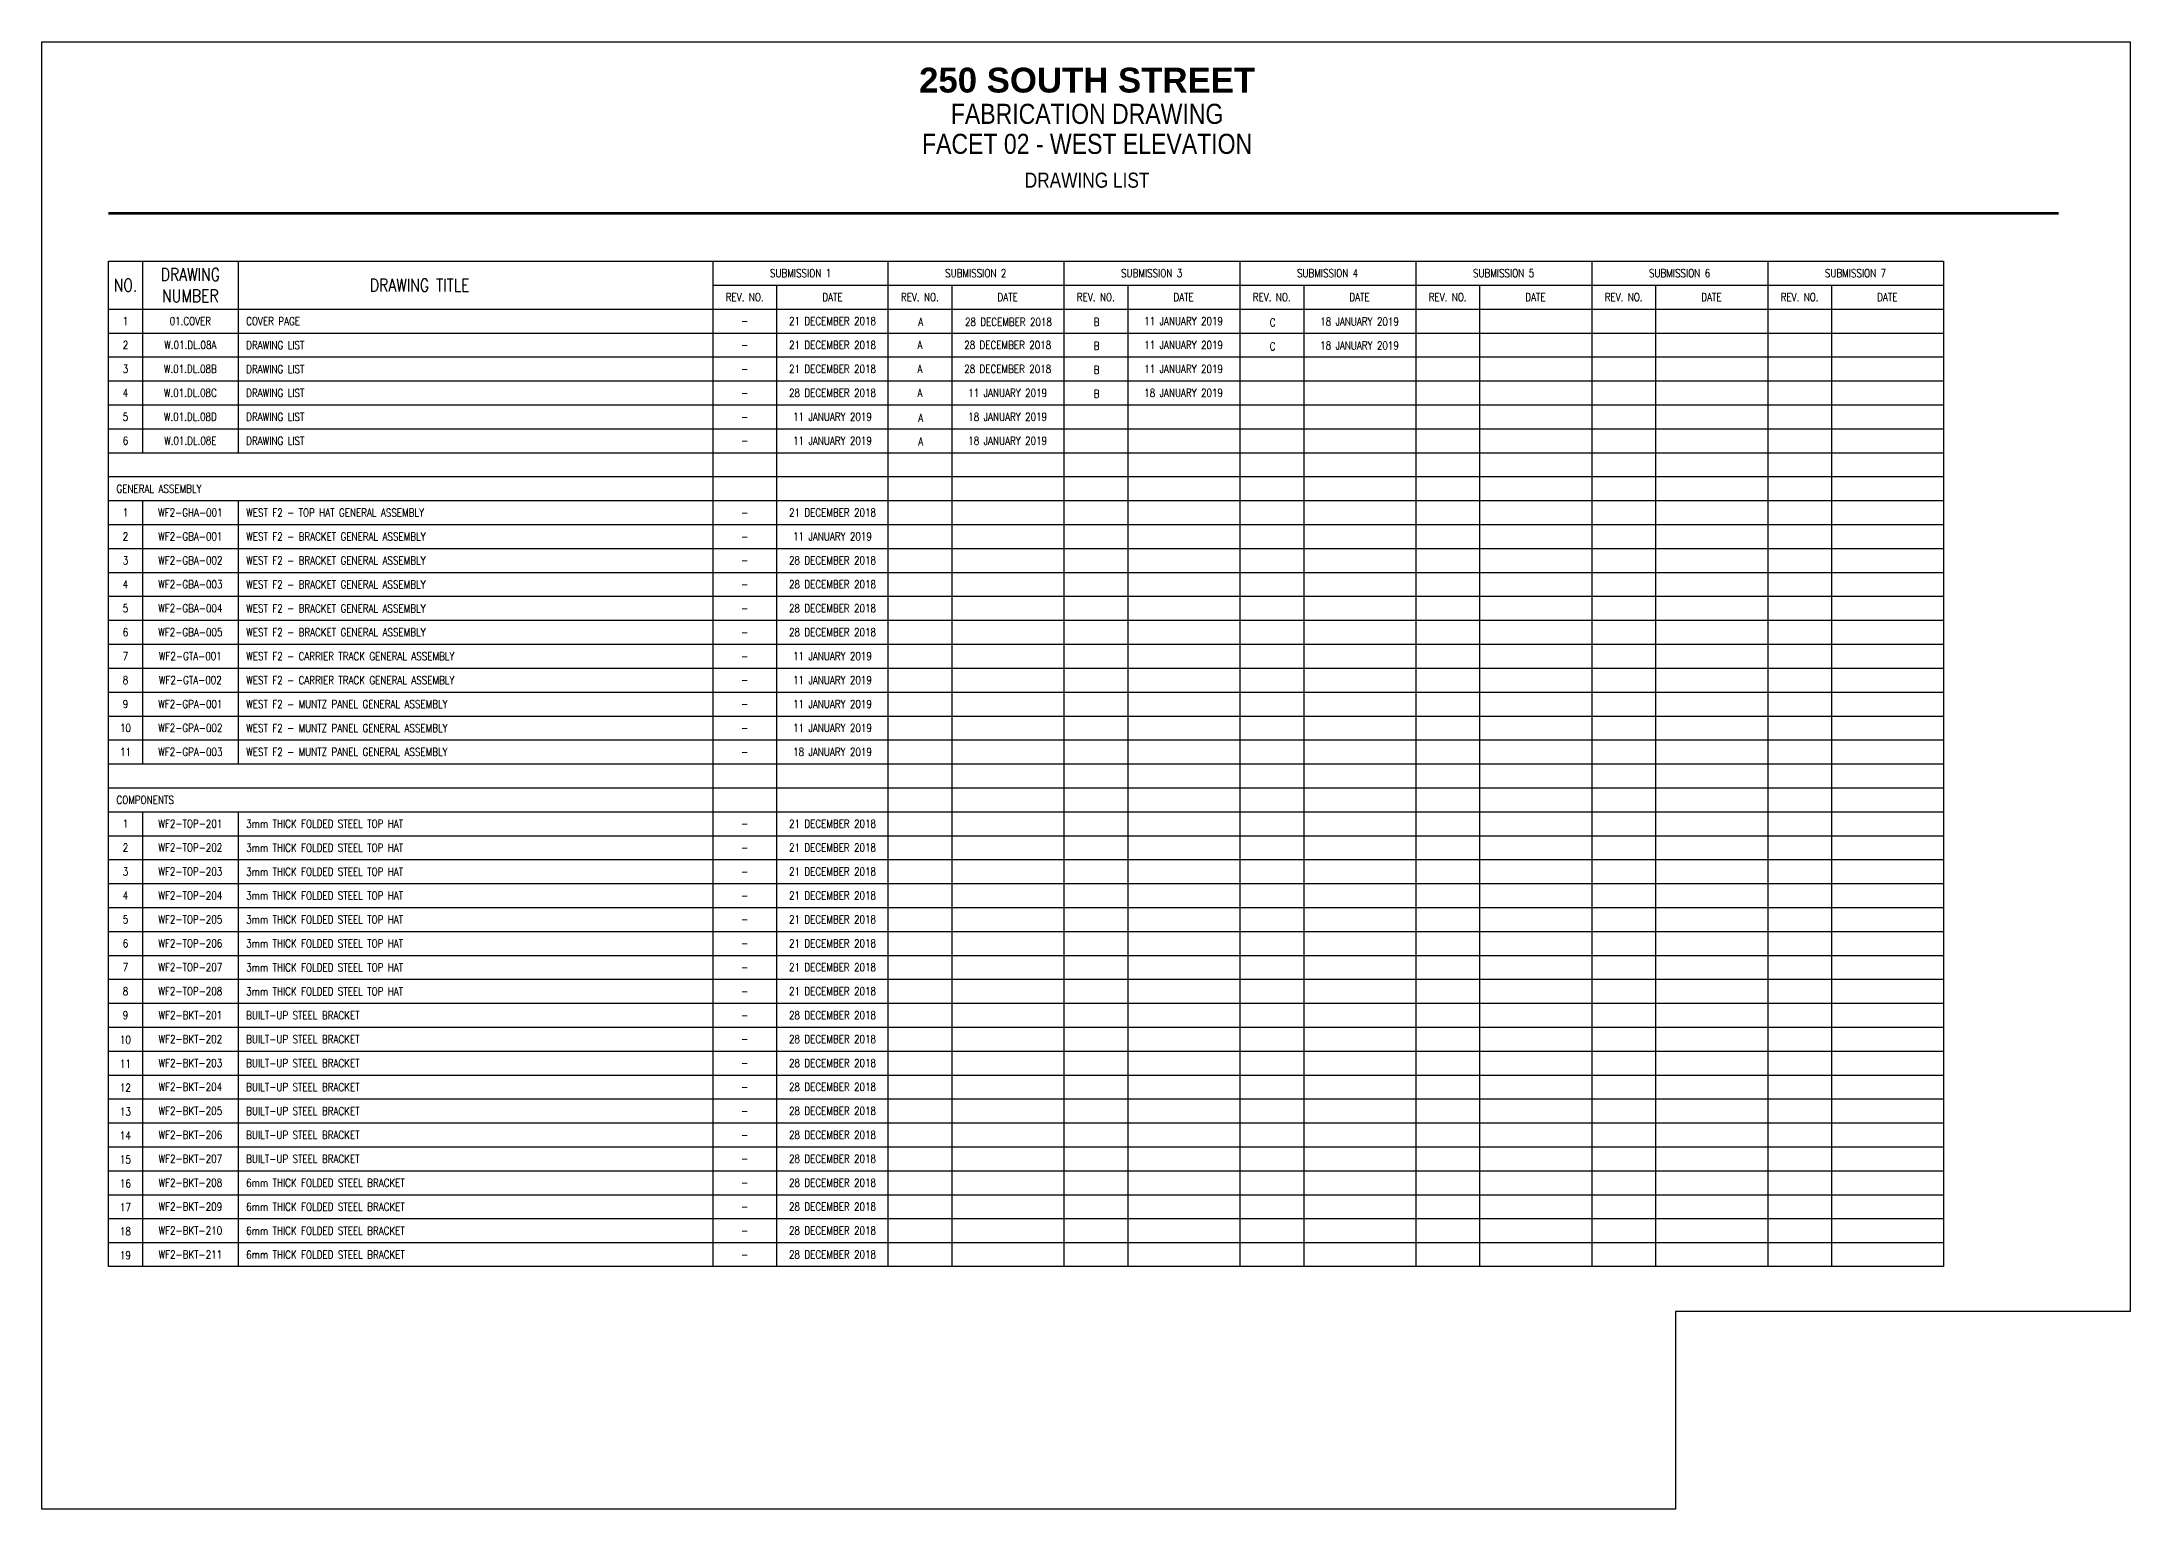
# Model space of a CAD drawing. Header units: inches. Extents: x -144 to 32, y -408 to -385.
# Drawn here: x -143.51 to -110.8, y -407.6 to -384.61 of the extents above; entities that cross this region are included whole.
import ezdxf
from ezdxf.enums import TextEntityAlignment as Align

# ---------------------------------------------------------------- set-up
doc = ezdxf.new("R2010")
doc.units = ezdxf.units.IN
doc.header["$MEASUREMENT"] = 0
doc.layers.get('Defpoints').update_dxf_attribs({"color": 250})
doc.layers.add('Z-SYMB', color=7, linetype='Continuous')
doc.layers.add('Z-TEXT', color=7, linetype='Continuous')
doc.styles.add('ROMANS', font='romans.shx', dxfattribs={"width": 0.8, "bigfont": 'special.shx'})
doc.styles.get("Standard").update_dxf_attribs({"font": 'ARIALN.TTF'})

msp = doc.modelspace()

# ---------------------------------------------------------------- linework, layer by layer
msp.add_lwpolyline([(-142.468, -387.301, 0.0394, 0.0394, 0), (-111.916, -387.301, 0, 0, 0)], format="xyseb")
for points in [[(-142.468, -389.176), (-113.72, -389.176)], [(-142.468, -389.551), (-113.72, -389.551)], [(-142.468, -389.551), (-127.501, -389.551)], [(-142.468, -389.551), (-127.501, -389.551)], [(-142.468, -389.926), (-113.72, -389.926)], [(-142.468, -390.301), (-113.72, -390.301)], [(-142.468, -390.676), (-113.72, -390.676)], [(-142.468, -391.426), (-113.72, -391.426)], [(-142.468, -391.426), (-113.72, -391.426)], [(-142.468, -392.176), (-113.72, -392.176)], [(-142.468, -392.551), (-113.72, -392.551)], [(-142.468, -392.926), (-113.72, -392.926)], [(-142.468, -393.301), (-113.72, -393.301)], [(-142.468, -393.301), (-113.72, -393.301)], [(-142.468, -393.676), (-113.72, -393.676)], [(-142.468, -394.051), (-113.72, -394.051)], [(-142.468, -394.426), (-113.72, -394.426)], [(-142.468, -394.801), (-113.72, -394.801)], [(-142.468, -395.176), (-113.72, -395.176)], [(-142.468, -395.551), (-113.72, -395.551)], [(-142.468, -395.926), (-113.72, -395.926)], [(-142.468, -396.301), (-113.72, -396.301)], [(-142.468, -397.051), (-113.72, -397.051)], [(-142.468, -397.426), (-113.72, -397.426)], [(-142.468, -397.801), (-113.72, -397.801)], [(-142.468, -398.176), (-113.72, -398.176)], [(-142.468, -398.551), (-113.72, -398.551)], [(-142.468, -398.926), (-113.72, -398.926)], [(-142.468, -399.301), (-113.72, -399.301)], [(-142.468, -399.676), (-113.72, -399.676)], [(-142.468, -400.051), (-113.72, -400.051)], [(-142.468, -400.426), (-113.72, -400.426)], [(-142.468, -400.801), (-113.72, -400.801)], [(-142.468, -401.176), (-113.72, -401.176)], [(-142.468, -401.551), (-113.72, -401.551)], [(-142.468, -401.926), (-113.72, -401.926)], [(-142.468, -402.301), (-113.72, -402.301)], [(-142.468, -402.676), (-113.72, -402.676)], [(-142.468, -403.051), (-113.72, -403.051)], [(-142.468, -403.426), (-113.72, -403.426)]]:
    msp.add_lwpolyline(points)
at = {"layer": 'Defpoints'}
msp.add_lwpolyline([(-143.513, -384.612), (-110.797, -384.612), (-110.797, -404.504), (-117.919, -404.504), (-117.919, -407.604), (-143.513, -407.604)], close=True, dxfattribs=at)
at = {"layer": 'Z-SYMB', "color": 1}
for p, q in [((-141.936, -391.801), (-141.936, -395.926)), ((-140.436, -391.801), (-140.436, -395.926))]:
    msp.add_line(p, q, dxfattribs=at)
at = {"layer": 'Z-SYMB', "color": 5}
msp.add_lwpolyline([(-142.468, -388.051), (-113.72, -388.051), (-113.72, -403.801), (-142.468, -403.801)], close=True, dxfattribs=at)
at = {"layer": 'Z-SYMB', "color": 1}
for points in [[(-141.936, -388.051), (-141.936, -391.051)], [(-140.436, -388.051), (-140.436, -391.051)], [(-142.468, -391.051), (-113.72, -391.051)], [(-142.468, -391.426), (-113.72, -391.426)], [(-142.468, -391.801), (-113.72, -391.801)], [(-142.468, -395.926), (-113.72, -395.926)], [(-142.468, -395.926), (-113.72, -395.926)], [(-142.468, -396.301), (-113.72, -396.301)], [(-142.468, -396.301), (-113.72, -396.301)], [(-142.468, -396.676), (-113.72, -396.676)], [(-141.936, -396.676), (-141.936, -403.801)], [(-140.436, -396.676), (-140.436, -403.801)]]:
    msp.add_lwpolyline(points, dxfattribs=at)
at = {"layer": 'Z-SYMB', "color": 5}
for points in [[(-133.001, -388.051), (-133.001, -403.801)], [(-130.257, -388.051), (-130.257, -403.801)], [(-127.501, -388.051), (-127.501, -403.801)], [(-124.745, -388.051), (-124.745, -403.801)], [(-121.989, -388.051), (-121.989, -403.801)], [(-119.232, -388.051), (-119.232, -403.801)], [(-116.476, -388.051), (-116.476, -403.801)], [(-142.468, -388.801), (-113.72, -388.801)]]:
    msp.add_lwpolyline(points, dxfattribs=at)
at = {"layer": 'Z-SYMB', "color": 2}
for points in [[(-133.001, -388.426), (-113.72, -388.426)], [(-132.001, -388.426), (-132.001, -403.801)], [(-129.257, -388.426), (-129.257, -403.801)], [(-126.501, -388.426), (-126.501, -403.801)], [(-123.745, -388.426), (-123.745, -403.801)], [(-120.989, -388.426), (-120.989, -403.801)], [(-118.232, -388.426), (-118.232, -403.801)], [(-115.476, -388.426), (-115.476, -403.801)]]:
    msp.add_lwpolyline(points, dxfattribs=at)

# ---------------------------------------------------------------- texts
at = {"insert": (-127.138, -385.018), "char_height": 0.38976, "width": 18.05801, "attachment_point": 2}
msp.add_mtext('{\\fArial Greek|b1|i0|c0|p34;250 SOUTH STREET}', dxfattribs=at)
at = {"attachment_point": 2}
for s, insert, char_height in [('FABRICATION DRAWING', (-127.138, -385.584), 0.31496), ('FACET 02 - WEST ELEVATION', (-127.138, -386.054), 0.31496), ('DRAWING LIST', (-127.138, -386.663), 0.23622)]:
    msp.add_mtext(s, dxfattribs=dict(at, insert=insert, char_height=char_height))
at = {"layer": 'Z-TEXT', "style": 'ROMANS', "width": 0.8}
for s, height, p in [('COVER PAGE', 0.1254, (-140.311, -388.99)), ('DRAWING LIST ', 0.12538, (-140.311, -389.365)), ('DRAWING LIST ', 0.12538, (-140.311, -389.74)), ('GENERAL ASSEMBLY', 0.12538, (-142.343, -391.615)), ('WEST F2 - TOP HAT GENERAL ASSEMBLY', 0.12538, (-140.311, -391.99)), ('WEST F2 - BRACKET GENERAL ASSEMBLY', 0.12538, (-140.311, -392.365)), ('WEST F2 - BRACKET GENERAL ASSEMBLY', 0.12538, (-140.311, -392.74)), ('WEST F2 - BRACKET GENERAL ASSEMBLY', 0.12538, (-140.311, -393.115)), ('WEST F2 - BRACKET GENERAL ASSEMBLY', 0.12538, (-140.311, -393.49)), ('WEST F2 - BRACKET GENERAL ASSEMBLY', 0.12538, (-140.311, -393.865)), ('WEST F2 - CARRIER TRACK GENERAL ASSEMBLY', 0.12538, (-140.311, -394.24)), ('WEST F2 - CARRIER TRACK GENERAL ASSEMBLY', 0.12538, (-140.311, -394.615)), ('WEST F2 - MUNTZ PANEL GENERAL ASSEMBLY', 0.12538, (-140.311, -394.99)), ('WEST F2 - MUNTZ PANEL GENERAL ASSEMBLY', 0.12538, (-140.311, -395.365)), ('COMPONENTS', 0.1254, (-142.343, -396.49)), ('3mm THICK FOLDED STEEL TOP HAT', 0.12538, (-140.311, -396.865)), ('3mm THICK FOLDED STEEL TOP HAT', 0.12538, (-140.311, -397.24)), ('3mm THICK FOLDED STEEL TOP HAT', 0.12538, (-140.311, -397.615)), ('3mm THICK FOLDED STEEL TOP HAT', 0.12538, (-140.311, -397.99)), ('3mm THICK FOLDED STEEL TOP HAT', 0.12538, (-140.311, -398.365)), ('3mm THICK FOLDED STEEL TOP HAT', 0.12538, (-140.311, -398.74)), ('3mm THICK FOLDED STEEL TOP HAT', 0.12538, (-140.311, -399.115)), ('3mm THICK FOLDED STEEL TOP HAT', 0.12538, (-140.311, -399.49)), ('BUILT-UP STEEL BRACKET', 0.1254, (-140.311, -399.865)), ('BUILT-UP STEEL BRACKET', 0.1254, (-140.311, -400.24)), ('BUILT-UP STEEL BRACKET', 0.1254, (-140.311, -400.615)), ('BUILT-UP STEEL BRACKET', 0.1254, (-140.311, -400.99)), ('BUILT-UP STEEL BRACKET', 0.1254, (-140.311, -401.365)), ('BUILT-UP STEEL BRACKET', 0.1254, (-140.311, -401.74)), ('BUILT-UP STEEL BRACKET', 0.1254, (-140.311, -402.115)), ('6mm THICK FOLDED STEEL BRACKET', 0.1254, (-140.311, -402.49)), ('6mm THICK FOLDED STEEL BRACKET', 0.1254, (-140.311, -402.865)), ('6mm THICK FOLDED STEEL BRACKET', 0.1254, (-140.311, -403.24)), ('6mm THICK FOLDED STEEL BRACKET', 0.1254, (-140.311, -403.615))]:
    msp.add_text(s, height=height, dxfattribs=at).set_placement(p, align=Align.MIDDLE_LEFT)
at = {"layer": 'Z-TEXT', "color": 1, "style": 'ROMANS', "width": 0.8}
for s, p in [('DRAWING LIST ', (-140.311, -390.115)), ('DRAWING LIST ', (-140.311, -390.49)), ('DRAWING LIST ', (-140.311, -390.865)), ('WEST F2 - MUNTZ PANEL GENERAL ASSEMBLY', (-140.311, -395.74))]:
    msp.add_text(s, height=0.12538, dxfattribs=at).set_placement(p, align=Align.MIDDLE_LEFT)
at = {"layer": 'Z-TEXT', "color": 2, "char_height": 0.2006, "attachment_point": 5, "style": 'ROMANS'}
for s, insert in [('NO.', (-142.202, -388.426)), ('DRAWING \\PNUMBER', (-141.186, -388.426)), ('DRAWING TITLE', (-137.594, -388.426))]:
    msp.add_mtext(s, dxfattribs=dict(at, insert=insert))
at = {"layer": 'Z-TEXT', "attachment_point": 5, "style": 'ROMANS'}
for s, insert, char_height in [('SUBMISSION 1', (-131.626, -388.238), 0.12538), ('SUBMISSION 2', (-128.882, -388.238), 0.12538), ('SUBMISSION 3', (-126.126, -388.238), 0.12538), ('SUBMISSION 4', (-123.37, -388.238), 0.12538), ('SUBMISSION 5', (-120.614, -388.238), 0.12538), ('SUBMISSION 6', (-117.857, -388.238), 0.12538), ('SUBMISSION 7', (-115.101, -388.238), 0.12538), ('REV. NO.', (-132.501, -388.613), 0.1254), ('DATE', (-131.126, -388.613), 0.1254), ('REV. NO.', (-129.757, -388.613), 0.1254), ('DATE', (-128.382, -388.613), 0.1254), ('REV. NO.', (-127.001, -388.613), 0.1254), ('DATE', (-125.626, -388.613), 0.1254), ('REV. NO.', (-124.245, -388.613), 0.1254), ('DATE', (-122.87, -388.613), 0.1254), ('REV. NO.', (-121.489, -388.613), 0.1254), ('DATE', (-120.114, -388.613), 0.1254), ('REV. NO.', (-118.732, -388.613), 0.1254), ('DATE', (-117.357, -388.613), 0.1254), ('REV. NO.', (-115.976, -388.613), 0.1254), ('DATE', (-114.601, -388.613), 0.1254), ('1', (-142.202, -388.988), 0.125), ('01.COVER', (-141.186, -388.988), 0.1254), ('-', (-132.501, -388.988), 0.125), ('21 DECEMBER 2018', (-131.126, -388.988), 0.12538), ('A', (-129.745, -389.002), 0.125), ('28 DECEMBER 2018', (-128.37, -389.002), 0.12538), ('B', (-126.989, -389.002), 0.125), ('11 JANUARY 2019', (-125.626, -388.988), 0.12538), ('2', (-142.202, -389.363), 0.125), ('W.01.DL.08A', (-141.186, -389.363), 0.12538), ('21 DECEMBER 2018', (-131.126, -389.363), 0.12538), ('A', (-129.757, -389.363), 0.125), ('28 DECEMBER 2018', (-128.382, -389.363), 0.12538), ('B', (-126.989, -389.377), 0.125), ('11 JANUARY 2019', (-125.626, -389.363), 0.12538), ('-', (-132.501, -389.363), 0.125), ('3', (-142.202, -389.738), 0.125), ('W.01.DL.08B', (-141.186, -389.738), 0.12538), ('-', (-132.501, -389.738), 0.125), ('21 DECEMBER 2018', (-131.126, -389.738), 0.12538), ('A', (-129.757, -389.738), 0.125), ('28 DECEMBER 2018', (-128.382, -389.738), 0.12538), ('B', (-126.989, -389.752), 0.125), ('11 JANUARY 2019', (-125.626, -389.738), 0.12538), ('-', (-132.501, -390.113), 0.125), ('28 DECEMBER 2018', (-131.126, -390.113), 0.12538), ('A', (-129.757, -390.113), 0.125), ('11 JANUARY 2019', (-128.382, -390.114), 0.12538), ('-', (-132.501, -390.488), 0.125), ('11 JANUARY 2019', (-131.126, -390.488), 0.12538), ('-', (-132.501, -390.863), 0.125), ('11 JANUARY 2019', (-131.126, -390.863), 0.12538), ('1', (-142.202, -391.988), 0.125), ('WF2-GHA-001', (-141.186, -391.988), 0.12538), ('21 DECEMBER 2018', (-131.126, -391.988), 0.12538), ('-', (-132.501, -391.988), 0.125), ('2', (-142.202, -392.363), 0.125), ('WF2-GBA-001', (-141.186, -392.363), 0.12538), ('-', (-132.501, -392.363), 0.125), ('11 JANUARY 2019', (-131.126, -392.363), 0.12538), ('3', (-142.202, -392.738), 0.125), ('WF2-GBA-002', (-141.186, -392.738), 0.12538), ('-', (-132.501, -392.738), 0.125), ('28 DECEMBER 2018', (-131.126, -392.738), 0.12538), ('4', (-142.202, -393.113), 0.125), ('WF2-GBA-003', (-141.186, -393.113), 0.12538), ('-', (-132.501, -393.113), 0.125), ('28 DECEMBER 2018', (-131.126, -393.113), 0.12538), ('5', (-142.202, -393.488), 0.125), ('WF2-GBA-004', (-141.186, -393.488), 0.12538), ('-', (-132.501, -393.488), 0.125), ('28 DECEMBER 2018', (-131.126, -393.488), 0.12538), ('6', (-142.202, -393.863), 0.125), ('WF2-GBA-005', (-141.186, -393.863), 0.12538), ('-', (-132.501, -393.863), 0.125), ('28 DECEMBER 2018', (-131.126, -393.863), 0.12538), ('7', (-142.202, -394.238), 0.125), ('WF2-GTA-001', (-141.186, -394.238), 0.12538), ('11 JANUARY 2019', (-131.126, -394.238), 0.12538), ('8', (-142.202, -394.613), 0.125), ('WF2-GTA-002', (-141.186, -394.613), 0.12538), ('-', (-132.501, -394.238), 0.125), ('11 JANUARY 2019', (-131.126, -394.613), 0.12538), ('-', (-132.501, -394.613), 0.125), ('9', (-142.202, -394.988), 0.125), ('WF2-GPA-001', (-141.186, -394.988), 0.12538), ('-', (-132.501, -394.988), 0.125), ('11 JANUARY 2019', (-131.126, -394.988), 0.12538), ('10', (-142.202, -395.363), 0.1254), ('WF2-GPA-002', (-141.186, -395.363), 0.12538), ('-', (-132.501, -395.363), 0.125), ('11 JANUARY 2019', (-131.126, -395.363), 0.12538), ('1', (-142.202, -396.863), 0.125), ('WF2-TOP-201', (-141.186, -396.863), 0.1254), ('21 DECEMBER 2018', (-131.126, -396.863), 0.12538), ('2', (-142.202, -397.238), 0.125), ('WF2-TOP-202', (-141.186, -397.238), 0.1254), ('-', (-132.501, -396.863), 0.125), ('21 DECEMBER 2018', (-131.126, -397.238), 0.12538), ('-', (-132.501, -397.238), 0.125), ('3', (-142.202, -397.613), 0.125), ('WF2-TOP-203', (-141.186, -397.613), 0.1254), ('-', (-132.501, -397.613), 0.125), ('21 DECEMBER 2018', (-131.126, -397.613), 0.12538), ('4', (-142.202, -397.988), 0.125), ('WF2-TOP-204', (-141.186, -397.988), 0.1254), ('-', (-132.501, -397.988), 0.125), ('21 DECEMBER 2018', (-131.126, -397.988), 0.12538), ('5', (-142.202, -398.363), 0.125), ('WF2-TOP-205', (-141.186, -398.363), 0.1254), ('-', (-132.501, -398.363), 0.125), ('21 DECEMBER 2018', (-131.126, -398.363), 0.12538), ('6', (-142.202, -398.738), 0.125), ('WF2-TOP-206', (-141.186, -398.738), 0.1254), ('-', (-132.501, -398.738), 0.125), ('21 DECEMBER 2018', (-131.126, -398.738), 0.12538), ('7', (-142.202, -399.113), 0.125), ('WF2-TOP-207', (-141.186, -399.113), 0.1254), ('-', (-132.501, -399.113), 0.125), ('21 DECEMBER 2018', (-131.126, -399.113), 0.12538), ('8', (-142.202, -399.488), 0.125), ('WF2-TOP-208', (-141.186, -399.488), 0.1254), ('21 DECEMBER 2018', (-131.126, -399.488), 0.12538), ('-', (-132.501, -399.488), 0.125), ('9', (-142.202, -399.863), 0.125), ('WF2-BKT-201', (-141.186, -399.863), 0.1254), ('-', (-132.501, -399.863), 0.125), ('28 DECEMBER 2018', (-131.126, -399.863), 0.1254), ('10', (-142.203, -400.249), 0.1254), ('WF2-BKT-202', (-141.186, -400.238), 0.1254), ('-', (-132.501, -400.238), 0.125), ('28 DECEMBER 2018', (-131.126, -400.238), 0.1254), ('11', (-142.203, -400.624), 0.1254), ('WF2-BKT-203', (-141.186, -400.613), 0.1254), ('-', (-132.501, -400.613), 0.125), ('28 DECEMBER 2018', (-131.126, -400.613), 0.1254), ('12', (-142.203, -400.999), 0.1254), ('WF2-BKT-204', (-141.186, -400.988), 0.1254), ('-', (-132.501, -400.988), 0.125), ('28 DECEMBER 2018', (-131.126, -400.988), 0.1254), ('13', (-142.203, -401.374), 0.1254), ('WF2-BKT-205', (-141.186, -401.363), 0.1254), ('-', (-132.501, -401.363), 0.125), ('28 DECEMBER 2018', (-131.126, -401.363), 0.1254), ('14', (-142.203, -401.749), 0.1254), ('WF2-BKT-206', (-141.186, -401.738), 0.1254), ('-', (-132.501, -401.738), 0.125), ('28 DECEMBER 2018', (-131.126, -401.738), 0.1254), ('15', (-142.203, -402.124), 0.1254), ('WF2-BKT-207', (-141.186, -402.113), 0.1254), ('28 DECEMBER 2018', (-131.126, -402.113), 0.1254), ('-', (-132.501, -402.113), 0.125), ('16', (-142.203, -402.499), 0.1254), ('WF2-BKT-208', (-141.186, -402.488), 0.1254), ('-', (-132.501, -402.488), 0.125), ('28 DECEMBER 2018', (-131.126, -402.488), 0.1254), ('17', (-142.203, -402.874), 0.1254), ('WF2-BKT-209', (-141.186, -402.863), 0.1254), ('-', (-132.501, -402.863), 0.125), ('28 DECEMBER 2018', (-131.126, -402.863), 0.1254), ('18', (-142.203, -403.249), 0.1254), ('WF2-BKT-210', (-141.186, -403.238), 0.1254), ('-', (-132.501, -403.238), 0.125), ('28 DECEMBER 2018', (-131.126, -403.238), 0.1254), ('19', (-142.203, -403.624), 0.1254), ('WF2-BKT-211', (-141.186, -403.613), 0.1254), ('-', (-132.501, -403.613), 0.125), ('28 DECEMBER 2018', (-131.126, -403.613), 0.1254)]:
    msp.add_mtext(s, dxfattribs=dict(at, insert=insert, char_height=char_height))
at = {"layer": 'Z-TEXT', "color": 1, "attachment_point": 5, "style": 'ROMANS'}
for s, insert, char_height in [('C', (-124.232, -389.01), 0.125), ('18 JANUARY 2019', (-122.87, -388.996), 0.12538), ('C', (-124.232, -389.385), 0.125), ('18 JANUARY 2019', (-122.87, -389.371), 0.12538), ('4', (-142.202, -390.113), 0.125), ('W.01.DL.08C', (-141.186, -390.113), 0.12538), ('B', (-126.989, -390.127), 0.125), ('18 JANUARY 2019', (-125.626, -390.113), 0.12538), ('5', (-142.202, -390.488), 0.125), ('W.01.DL.08D', (-141.186, -390.488), 0.12538), ('A', (-129.745, -390.502), 0.125), ('18 JANUARY 2019', (-128.382, -390.488), 0.12538), ('6', (-142.202, -390.863), 0.125), ('W.01.DL.08E', (-141.186, -390.863), 0.12538), ('A', (-129.745, -390.877), 0.125), ('18 JANUARY 2019', (-128.382, -390.863), 0.12538), ('11', (-142.202, -395.738), 0.1254), ('WF2-GPA-003', (-141.186, -395.738), 0.12538), ('-', (-132.501, -395.738), 0.125), ('18 JANUARY 2019', (-131.126, -395.738), 0.12538)]:
    msp.add_mtext(s, dxfattribs=dict(at, insert=insert, char_height=char_height))

doc.saveas('drawing.dxf')
